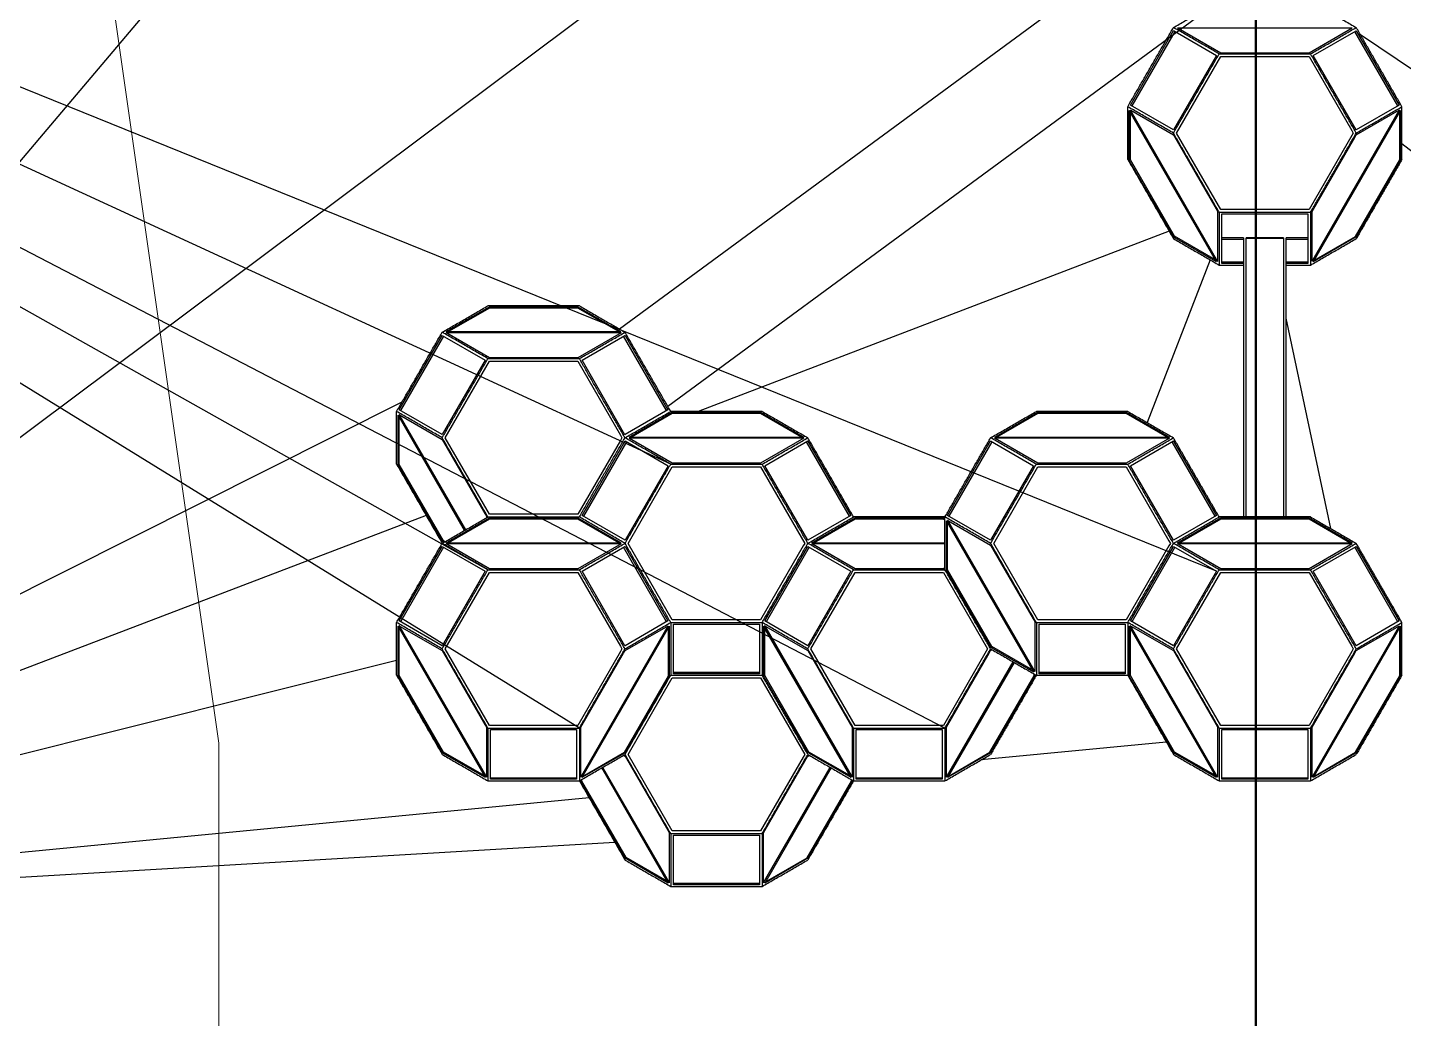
# Model space of a CAD drawing. Header units: millimetres. Extents: x 32551 to 59551, y -21458 to 15116.
# Drawn here: x 38353.2 to 38574.5, y 13620.9 to 13780.3 of the extents above; entities that cross this region are included whole.
import ezdxf

# ---------------------------------------------------------------- set-up
doc = ezdxf.new("R2010")
doc.units = ezdxf.units.MM
for name, color, linetype, lineweight, true_color in [('1ST', 141, 'Continuous', 50, 0x7debff), ('3RD', 141, 'Continuous', 25, 0x7debff), ('4TH DETAILS', 120, 'Continuous', 15, 0x39ffb0)]:
    doc.layers.add(name, color=color, linetype=linetype, lineweight=lineweight, true_color=true_color)
doc.layers.add('GLOW-CYAN', color=141, linetype='Continuous', lineweight=100, true_color=0x7debff, transparency=0.8)
doc.layers.add('LAYOUT', color=141, linetype='Continuous', lineweight=50, true_color=0x7debff, plot=False)

msp = doc.modelspace()

# ---------------------------------------------------------------- linework, layer by layer
at = {"layer": '1ST', "color": 120, "true_color": 0x39ffb0}
msp.add_circle((38531.7, 13769.252), 529.701, dxfattribs=at)
at = {"layer": '3RD', "ltscale": 10}
for p, q in [((38441.941, 13667.623), (38127.34, 13861.609)), ((38456.638, 13710.049), (38127.34, 13861.609)), ((38427.244, 13693.079), (38127.34, 13861.609)), ((38544.383, 13692.826), (38127.34, 13861.609)), ((38500.729, 13667.623), (38127.34, 13861.609)), ((38408.244, 13825.26), (38249.515, 13637.674)), ((38482.507, 13811.985), (38249.515, 13637.674)), ((38530.592, 13792.167), (38448.407, 13731.772)), ((38544.819, 13784.495), (38456.169, 13719.347)), ((38530.559, 13767.776), (38537.471, 13779.748)), ((38537.686, 13779.624), (38530.774, 13767.652)), ((38537.471, 13779.748), (38544.383, 13775.757)), ((38538.204, 13780.111), (38538.112, 13780.164)), ((38566.224, 13780.164), (38538.112, 13780.164)), ((38545.064, 13776.151), (38538.204, 13780.111)), ((38566.224, 13780.164), (38559.272, 13776.151)), ((38559.946, 13775.754), (38566.858, 13779.744)), ((38573.555, 13767.648), (38566.643, 13779.62)), ((38566.858, 13779.744), (38566.865, 13779.732)), ((38566.865, 13779.732), (38573.77, 13767.772)), ((38567.525, 13779.108), (38685.437, 13699.806)), ((38544.383, 13775.757), (38537.471, 13763.786)), ((38537.96, 13763.282), (38545.064, 13775.586)), ((38559.272, 13776.151), (38545.064, 13776.151)), ((38545.064, 13775.586), (38559.272, 13775.586)), ((38559.272, 13775.586), (38566.132, 13763.705)), ((38566.858, 13763.782), (38559.946, 13775.754)), ((38530.367, 13758.898), (38530.367, 13766.913)), ((38544.412, 13742.586), (38530.367, 13766.913)), ((38530.511, 13767.018), (38530.611, 13766.96)), ((38530.511, 13767.018), (38544.575, 13742.658)), ((38530.551, 13759.004), (38530.551, 13766.595)), ((38537.471, 13763.786), (38530.559, 13767.776)), ((38530.611, 13766.96), (38537.471, 13762.999)), ((38559.761, 13742.666), (38573.818, 13767.014)), ((38573.969, 13766.913), (38559.924, 13742.586)), ((38573.77, 13767.772), (38566.865, 13763.786)), ((38566.865, 13762.999), (38573.818, 13767.014)), ((38573.859, 13758.961), (38573.859, 13766.722)), ((38573.969, 13766.913), (38573.969, 13758.898)), ((38566.132, 13763.705), (38566.376, 13763.282)), ((38566.865, 13763.786), (38566.858, 13763.782)), ((38537.471, 13762.999), (38544.331, 13751.118)), ((38545.064, 13750.977), (38537.96, 13763.282)), ((38566.376, 13763.282), (38559.272, 13750.977)), ((38559.761, 13750.695), (38566.621, 13762.576)), ((38566.621, 13762.576), (38566.865, 13762.999)), ((38574.213, 13761.621), (38677.529, 13681.222)), ((38530.551, 13759.004), (38530.367, 13758.898)), ((38537.471, 13746.593), (38530.367, 13758.898)), ((38537.655, 13746.699), (38530.551, 13759.004)), ((38566.755, 13746.657), (38573.859, 13758.961)), ((38573.969, 13758.898), (38567.109, 13747.016)), ((38573.859, 13758.961), (38573.969, 13758.898)), ((38544.331, 13751.118), (38544.575, 13750.695)), ((38544.575, 13750.695), (38544.575, 13742.658)), ((38559.272, 13750.977), (38545.064, 13750.977)), ((38559.761, 13742.666), (38559.761, 13750.695)), ((38545.256, 13750.302), (38559.08, 13750.302)), ((38545.256, 13742.32), (38545.256, 13750.302)), ((38559.08, 13750.302), (38559.08, 13742.32)), ((38536.793, 13747.485), (38461.054, 13718.534)), ((38537.655, 13746.699), (38537.471, 13746.593)), ((38537.715, 13746.452), (38537.471, 13746.593)), ((38544.228, 13742.904), (38537.655, 13746.699)), ((38544.412, 13742.586), (38537.715, 13746.452)), ((38548.731, 13746.437), (38545.256, 13746.437)), ((38548.731, 13746.185), (38545.256, 13746.185)), ((38548.731, 13746.437), (38548.731, 13701.564)), ((38555.168, 13746.437), (38549.168, 13746.437)), ((38549.168, 13701.564), (38549.168, 13746.437)), ((38555.168, 13746.315), (38549.168, 13746.315)), ((38555.168, 13746.437), (38555.168, 13701.564)), ((38559.08, 13746.437), (38555.605, 13746.437)), ((38555.605, 13701.564), (38555.605, 13746.437)), ((38559.08, 13746.185), (38555.605, 13746.185)), ((38566.865, 13746.593), (38559.924, 13742.586)), ((38560.034, 13742.777), (38566.755, 13746.657)), ((38566.755, 13746.657), (38566.865, 13746.593)), ((38567.109, 13747.016), (38566.865, 13746.593)), ((38543.387, 13742.895), (38533.243, 13716.733)), ((38545.256, 13742.569), (38548.731, 13742.569)), ((38548.731, 13742.32), (38545.256, 13742.32)), ((38555.605, 13742.569), (38559.08, 13742.569)), ((38559.08, 13742.32), (38555.605, 13742.32)), ((38420.547, 13731.356), (38427.488, 13735.364)), ((38427.488, 13735.152), (38420.915, 13731.356)), ((38427.488, 13735.152), (38427.488, 13735.364)), ((38427.488, 13735.364), (38441.697, 13735.364)), ((38441.697, 13735.152), (38427.488, 13735.152)), ((38441.697, 13735.152), (38441.697, 13735.364)), ((38441.697, 13735.364), (38448.556, 13731.403)), ((38448.27, 13731.356), (38441.697, 13735.152)), ((38562.772, 13699.684), (38555.605, 13733.545)), ((38412.984, 13718.786), (38419.896, 13730.758)), ((38420.111, 13730.634), (38413.199, 13718.662)), ((38419.896, 13730.758), (38426.807, 13726.768)), ((38420.629, 13731.121), (38420.536, 13731.175)), ((38448.649, 13731.175), (38420.536, 13731.175)), ((38420.547, 13731.356), (38448.638, 13731.356)), ((38427.488, 13727.161), (38420.629, 13731.121)), ((38448.649, 13731.175), (38441.697, 13727.161)), ((38442.371, 13726.764), (38449.283, 13730.754)), ((38448.556, 13731.403), (38448.638, 13731.356)), ((38455.979, 13718.658), (38449.068, 13730.63)), ((38449.283, 13730.754), (38449.289, 13730.743)), ((38449.289, 13730.743), (38456.195, 13718.783)), ((38426.807, 13726.768), (38419.896, 13714.796)), ((38420.384, 13714.292), (38427.488, 13726.596)), ((38441.697, 13727.161), (38427.488, 13727.161)), ((38427.488, 13726.596), (38441.697, 13726.596)), ((38441.697, 13726.596), (38448.556, 13714.715)), ((38449.283, 13714.792), (38442.371, 13726.764)), ((38249.515, 13637.674), (38413.439, 13720.08)), ((38412.791, 13709.908), (38412.791, 13717.923)), ((38423.488, 13699.395), (38412.791, 13717.923)), ((38412.936, 13718.028), (38413.036, 13717.97)), ((38412.936, 13718.028), (38423.642, 13699.484)), ((38412.975, 13710.014), (38412.975, 13717.605)), ((38419.896, 13714.796), (38412.984, 13718.786)), ((38413.036, 13717.97), (38419.896, 13714.01)), ((38456.195, 13718.783), (38449.289, 13714.796)), ((38449.941, 13714.386), (38456.882, 13718.393)), ((38456.882, 13718.181), (38450.308, 13714.386)), ((38456.882, 13718.181), (38456.882, 13718.393)), ((38456.882, 13718.393), (38471.09, 13718.393)), ((38471.09, 13718.181), (38456.882, 13718.181)), ((38471.09, 13718.181), (38471.09, 13718.393)), ((38471.09, 13718.393), (38477.95, 13714.433)), ((38477.664, 13714.386), (38471.09, 13718.181)), ((38508.729, 13714.386), (38515.67, 13718.393)), ((38515.67, 13718.181), (38509.096, 13714.386)), ((38515.67, 13718.181), (38515.67, 13718.393)), ((38515.67, 13718.393), (38529.878, 13718.393)), ((38529.878, 13718.181), (38515.67, 13718.181)), ((38529.878, 13718.181), (38529.878, 13718.393)), ((38529.878, 13718.393), (38536.738, 13714.433)), ((38536.452, 13714.386), (38529.878, 13718.181)), ((38419.896, 13714.01), (38426.755, 13702.128)), ((38427.488, 13701.987), (38420.384, 13714.292)), ((38448.556, 13713.868), (38441.697, 13701.987)), ((38442.378, 13701.816), (38449.289, 13713.788)), ((38449.505, 13713.663), (38442.593, 13701.692)), ((38448.556, 13714.715), (38448.801, 13714.292)), ((38448.801, 13714.292), (38448.556, 13713.868)), ((38449.289, 13714.796), (38449.283, 13714.792)), ((38449.289, 13713.788), (38456.201, 13709.797)), ((38450.022, 13714.151), (38449.93, 13714.204)), ((38478.043, 13714.204), (38449.93, 13714.204)), ((38449.941, 13714.386), (38478.032, 13714.386)), ((38456.882, 13710.19), (38450.022, 13714.151)), ((38478.043, 13714.204), (38471.09, 13710.19)), ((38471.765, 13709.793), (38478.677, 13713.784)), ((38477.95, 13714.433), (38478.032, 13714.386)), ((38485.373, 13701.688), (38478.461, 13713.659)), ((38478.677, 13713.784), (38478.683, 13713.772)), ((38478.683, 13713.772), (38485.588, 13701.812)), ((38501.165, 13701.816), (38508.077, 13713.788)), ((38508.292, 13713.663), (38501.38, 13701.692)), ((38508.077, 13713.788), (38514.989, 13709.797)), ((38508.81, 13714.151), (38508.718, 13714.204)), ((38536.83, 13714.204), (38508.718, 13714.204)), ((38508.729, 13714.386), (38536.819, 13714.386)), ((38515.67, 13710.19), (38508.81, 13714.151)), ((38536.83, 13714.204), (38529.878, 13710.19)), ((38530.552, 13709.793), (38537.464, 13713.784)), ((38536.738, 13714.433), (38536.819, 13714.386)), ((38544.161, 13701.688), (38537.249, 13713.659)), ((38537.464, 13713.784), (38537.471, 13713.772)), ((38537.471, 13713.772), (38544.376, 13701.812)), ((38412.975, 13710.014), (38412.791, 13709.908)), ((38419.896, 13697.603), (38412.791, 13709.908)), ((38420.079, 13697.709), (38412.975, 13710.014)), ((38456.201, 13709.797), (38449.289, 13697.825)), ((38449.778, 13697.321), (38456.882, 13709.626)), ((38471.09, 13710.19), (38456.882, 13710.19)), ((38456.882, 13709.626), (38471.09, 13709.626)), ((38471.09, 13709.626), (38478.194, 13697.321)), ((38478.677, 13697.821), (38471.765, 13709.793)), ((38514.989, 13709.797), (38508.077, 13697.825)), ((38508.566, 13697.321), (38515.67, 13709.626)), ((38529.878, 13710.19), (38515.67, 13710.19)), ((38515.67, 13709.626), (38529.878, 13709.626)), ((38529.878, 13709.626), (38536.738, 13697.744)), ((38537.464, 13697.821), (38530.552, 13709.793)), ((38417.303, 13701.811), (38249.515, 13637.674)), ((38426.755, 13702.128), (38427, 13701.705)), ((38427, 13701.705), (38427, 13701.423)), ((38441.697, 13701.987), (38427.488, 13701.987)), ((38449.289, 13697.825), (38442.378, 13701.816)), ((38485.588, 13701.812), (38478.683, 13697.825)), ((38508.077, 13697.825), (38501.165, 13701.816)), ((38544.376, 13701.812), (38537.471, 13697.825)), ((38420.547, 13697.415), (38427.488, 13701.423)), ((38427.488, 13701.211), (38420.915, 13697.415)), ((38427.488, 13701.211), (38427.488, 13701.423)), ((38427.488, 13701.423), (38441.697, 13701.423)), ((38441.697, 13701.211), (38427.488, 13701.211)), ((38441.697, 13701.211), (38441.697, 13701.423)), ((38441.697, 13701.423), (38448.556, 13697.462)), ((38448.27, 13697.415), (38441.697, 13701.211)), ((38479.335, 13697.415), (38486.276, 13701.423)), ((38486.276, 13701.211), (38479.702, 13697.415)), ((38486.276, 13701.211), (38486.276, 13701.423)), ((38486.276, 13701.423), (38500.484, 13701.423)), ((38500.484, 13701.211), (38486.276, 13701.211)), ((38500.484, 13701.211), (38500.484, 13701.423)), ((38500.484, 13701.423), (38500.729, 13701.282)), ((38500.729, 13701.07), (38500.484, 13701.211)), ((38500.973, 13692.937), (38500.973, 13700.952)), ((38515.018, 13676.625), (38500.973, 13700.952)), ((38501.117, 13701.057), (38501.217, 13700.999)), ((38501.117, 13701.057), (38515.181, 13676.698)), ((38501.157, 13693.044), (38501.157, 13700.634)), ((38501.217, 13700.999), (38508.077, 13697.039)), ((38538.123, 13697.415), (38545.064, 13701.423)), ((38545.064, 13701.211), (38538.49, 13697.415)), ((38545.064, 13701.211), (38545.064, 13701.423)), ((38545.064, 13701.423), (38559.272, 13701.423)), ((38559.272, 13701.211), (38545.064, 13701.211)), ((38559.272, 13701.211), (38559.272, 13701.423)), ((38559.272, 13701.423), (38566.132, 13697.462)), ((38565.846, 13697.415), (38559.272, 13701.211)), ((38420.079, 13697.709), (38419.896, 13697.603)), ((38420.14, 13697.462), (38419.896, 13697.603)), ((38420.324, 13697.568), (38420.079, 13697.709)), ((38420.547, 13697.415), (38448.638, 13697.415)), ((38448.556, 13697.462), (38448.638, 13697.415)), ((38456.882, 13685.017), (38449.778, 13697.321)), ((38478.194, 13697.321), (38477.95, 13696.898)), ((38478.683, 13697.825), (38478.677, 13697.821)), ((38479.335, 13697.415), (38500.729, 13697.415)), ((38515.67, 13685.017), (38508.566, 13697.321)), ((38536.738, 13697.744), (38536.982, 13697.321)), ((38536.982, 13697.321), (38536.738, 13696.898)), ((38537.471, 13697.825), (38537.464, 13697.821)), ((38538.123, 13697.415), (38566.213, 13697.415)), ((38566.132, 13697.462), (38566.213, 13697.415)), ((38412.984, 13684.845), (38419.896, 13696.817)), ((38420.111, 13696.693), (38413.199, 13684.721)), ((38419.896, 13696.817), (38426.807, 13692.826)), ((38420.629, 13697.18), (38420.536, 13697.233)), ((38448.649, 13697.233), (38420.536, 13697.233)), ((38427.488, 13693.22), (38420.629, 13697.18)), ((38448.649, 13697.233), (38441.697, 13693.22)), ((38442.371, 13692.823), (38449.283, 13696.813)), ((38455.979, 13684.717), (38449.068, 13696.689)), ((38449.283, 13696.813), (38449.289, 13696.802)), ((38449.289, 13696.802), (38456.195, 13684.841)), ((38477.95, 13696.898), (38471.09, 13685.017)), ((38471.771, 13684.845), (38478.683, 13696.817)), ((38478.898, 13696.693), (38471.987, 13684.721)), ((38478.683, 13696.817), (38485.595, 13692.826)), ((38479.416, 13697.18), (38479.324, 13697.233)), ((38500.729, 13697.233), (38479.324, 13697.233)), ((38486.276, 13693.22), (38479.416, 13697.18)), ((38508.077, 13697.039), (38514.937, 13685.158)), ((38536.738, 13696.898), (38529.878, 13685.017)), ((38530.559, 13684.845), (38537.471, 13696.817)), ((38537.686, 13696.693), (38530.774, 13684.721)), ((38537.471, 13696.817), (38544.383, 13692.826)), ((38538.204, 13697.18), (38538.112, 13697.233)), ((38566.224, 13697.233), (38538.112, 13697.233)), ((38545.064, 13693.22), (38538.204, 13697.18)), ((38566.224, 13697.233), (38559.272, 13693.22)), ((38559.946, 13692.823), (38566.858, 13696.813)), ((38573.555, 13684.717), (38566.643, 13696.689)), ((38566.858, 13696.813), (38566.865, 13696.802)), ((38566.865, 13696.802), (38573.77, 13684.841)), ((38441.697, 13693.22), (38427.488, 13693.22)), ((38500.484, 13693.22), (38486.276, 13693.22)), ((38500.729, 13693.361), (38500.484, 13693.22)), ((38501.157, 13693.044), (38500.973, 13692.937)), ((38508.077, 13680.633), (38500.973, 13692.937)), ((38508.261, 13680.739), (38501.157, 13693.044)), ((38559.272, 13693.22), (38545.064, 13693.22)), ((38426.807, 13692.826), (38419.896, 13680.855)), ((38420.384, 13680.351), (38427.488, 13692.655)), ((38427.488, 13692.655), (38441.697, 13692.655)), ((38441.697, 13692.655), (38448.556, 13680.774)), ((38449.283, 13680.851), (38442.371, 13692.823)), ((38485.595, 13692.826), (38478.683, 13680.855)), ((38479.172, 13680.351), (38486.276, 13692.655)), ((38486.276, 13692.655), (38500.484, 13692.655)), ((38500.484, 13692.655), (38507.588, 13680.351)), ((38544.383, 13692.826), (38537.471, 13680.855)), ((38537.96, 13680.351), (38545.064, 13692.655)), ((38545.064, 13692.655), (38559.272, 13692.655)), ((38559.272, 13692.655), (38566.132, 13680.774)), ((38566.858, 13680.851), (38559.946, 13692.823)), ((38412.936, 13684.087), (38413.036, 13684.029)), ((38412.936, 13684.087), (38427, 13659.727)), ((38419.896, 13680.855), (38412.984, 13684.845)), ((38413.036, 13684.029), (38419.896, 13680.068)), ((38442.185, 13659.735), (38456.243, 13684.083)), ((38456.195, 13684.841), (38449.289, 13680.855)), ((38449.289, 13680.068), (38456.243, 13684.083)), ((38471.09, 13685.017), (38456.882, 13685.017)), ((38457.074, 13684.341), (38470.898, 13684.341)), ((38457.074, 13676.36), (38457.074, 13684.341)), ((38470.898, 13684.341), (38470.898, 13676.36)), ((38471.723, 13684.087), (38471.824, 13684.029)), ((38471.723, 13684.087), (38485.787, 13659.727)), ((38478.683, 13680.855), (38471.771, 13684.845)), ((38471.824, 13684.029), (38478.683, 13680.068)), ((38514.937, 13685.158), (38515.181, 13684.734)), ((38515.181, 13684.734), (38515.181, 13676.698)), ((38529.878, 13685.017), (38515.67, 13685.017)), ((38515.862, 13684.341), (38529.686, 13684.341)), ((38515.862, 13676.36), (38515.862, 13684.341)), ((38529.686, 13684.341), (38529.686, 13676.36)), ((38530.511, 13684.087), (38530.611, 13684.029)), ((38530.511, 13684.087), (38544.575, 13659.727)), ((38537.471, 13680.855), (38530.559, 13684.845)), ((38530.611, 13684.029), (38537.471, 13680.068)), ((38559.761, 13659.735), (38573.818, 13684.083)), ((38573.77, 13684.841), (38566.865, 13680.855)), ((38566.865, 13680.068), (38573.818, 13684.083)), ((38412.791, 13675.967), (38412.791, 13683.982)), ((38426.837, 13659.655), (38412.791, 13683.982)), ((38412.975, 13676.073), (38412.975, 13683.664)), ((38456.393, 13683.982), (38442.348, 13659.655)), ((38456.283, 13676.031), (38456.283, 13683.791)), ((38456.393, 13683.982), (38456.393, 13675.967)), ((38471.579, 13675.967), (38471.579, 13683.982)), ((38485.624, 13659.655), (38471.579, 13683.982)), ((38471.763, 13676.073), (38471.763, 13683.664)), ((38530.367, 13675.967), (38530.367, 13683.982)), ((38544.412, 13659.655), (38530.367, 13683.982)), ((38530.551, 13676.073), (38530.551, 13683.664)), ((38573.969, 13683.982), (38559.924, 13659.655)), ((38573.859, 13676.031), (38573.859, 13683.791)), ((38573.969, 13683.982), (38573.969, 13675.967)), ((38419.896, 13680.068), (38426.755, 13668.187)), ((38427.488, 13668.046), (38420.384, 13680.351)), ((38448.556, 13679.927), (38441.697, 13668.046)), ((38442.185, 13667.764), (38449.045, 13679.645)), ((38448.556, 13680.774), (38448.801, 13680.351)), ((38448.801, 13680.351), (38448.556, 13679.927)), ((38449.045, 13679.645), (38449.289, 13680.068)), ((38449.289, 13680.855), (38449.283, 13680.851)), ((38478.683, 13680.068), (38485.543, 13668.187)), ((38486.276, 13668.046), (38479.172, 13680.351)), ((38507.588, 13680.351), (38500.484, 13668.046)), ((38500.973, 13667.764), (38507.833, 13679.645)), ((38507.833, 13679.645), (38508.077, 13680.068)), ((38508.261, 13680.739), (38508.077, 13680.633)), ((38508.322, 13680.492), (38508.077, 13680.633)), ((38508.077, 13680.068), (38508.322, 13680.21)), ((38514.835, 13676.943), (38508.261, 13680.739)), ((38515.018, 13676.625), (38508.322, 13680.492)), ((38537.471, 13680.068), (38544.331, 13668.187)), ((38545.064, 13668.046), (38537.96, 13680.351)), ((38566.132, 13679.927), (38559.272, 13668.046)), ((38559.761, 13667.764), (38566.621, 13679.645)), ((38566.132, 13680.774), (38566.376, 13680.351)), ((38566.376, 13680.351), (38566.132, 13679.927)), ((38566.621, 13679.645), (38566.865, 13680.068)), ((38566.865, 13680.855), (38566.858, 13680.851)), ((38412.547, 13678.51), (38249.515, 13637.674)), ((38500.973, 13659.735), (38511.676, 13678.273)), ((38511.833, 13678.182), (38501.136, 13659.655)), ((38412.975, 13676.073), (38412.791, 13675.967)), ((38419.896, 13663.662), (38412.791, 13675.967)), ((38420.079, 13663.768), (38412.975, 13676.073)), ((38449.179, 13663.726), (38456.283, 13676.031)), ((38456.393, 13675.967), (38449.534, 13664.085)), ((38449.778, 13663.38), (38456.882, 13675.685)), ((38456.283, 13676.031), (38456.393, 13675.967)), ((38456.882, 13675.685), (38471.09, 13675.685)), ((38457.074, 13676.608), (38470.898, 13676.608)), ((38470.898, 13676.36), (38457.074, 13676.36)), ((38471.09, 13675.685), (38478.194, 13663.38)), ((38471.763, 13676.073), (38471.579, 13675.967)), ((38478.683, 13663.662), (38471.579, 13675.967)), ((38478.867, 13663.768), (38471.763, 13676.073)), ((38507.967, 13663.726), (38515.071, 13676.031)), ((38515.181, 13675.967), (38508.322, 13664.085)), ((38515.071, 13676.031), (38515.071, 13676.313)), ((38515.071, 13676.031), (38515.181, 13675.967)), ((38515.181, 13676.249), (38515.181, 13675.967)), ((38515.862, 13676.608), (38529.686, 13676.608)), ((38529.686, 13676.36), (38515.862, 13676.36)), ((38530.551, 13676.073), (38530.367, 13675.967)), ((38537.471, 13663.662), (38530.367, 13675.967)), ((38537.655, 13663.768), (38530.551, 13676.073)), ((38566.755, 13663.726), (38573.859, 13676.031)), ((38573.969, 13675.967), (38567.109, 13664.085)), ((38573.859, 13676.031), (38573.969, 13675.967)), ((38426.755, 13668.187), (38427, 13667.764)), ((38427, 13667.764), (38427, 13659.727)), ((38441.697, 13668.046), (38427.488, 13668.046)), ((38427.681, 13667.371), (38441.504, 13667.371)), ((38427.681, 13659.389), (38427.681, 13667.371)), ((38441.504, 13667.371), (38441.504, 13659.389)), ((38442.185, 13659.735), (38442.185, 13667.764)), ((38485.543, 13668.187), (38485.787, 13667.764)), ((38485.787, 13667.764), (38485.787, 13659.727)), ((38500.484, 13668.046), (38486.276, 13668.046)), ((38486.468, 13667.371), (38500.292, 13667.371)), ((38486.468, 13659.389), (38486.468, 13667.371)), ((38500.292, 13667.371), (38500.292, 13659.389)), ((38500.973, 13659.735), (38500.973, 13667.764)), ((38544.331, 13668.187), (38544.575, 13667.764)), ((38544.575, 13667.764), (38544.575, 13659.727)), ((38559.272, 13668.046), (38545.064, 13668.046)), ((38545.256, 13667.371), (38559.08, 13667.371)), ((38545.256, 13659.389), (38545.256, 13667.371)), ((38559.08, 13667.371), (38559.08, 13659.389)), ((38559.761, 13659.735), (38559.761, 13667.764)), ((38449.534, 13664.085), (38449.289, 13663.662)), ((38536.316, 13665.381), (38506.565, 13662.507)), ((38508.322, 13664.085), (38508.077, 13663.662)), ((38567.109, 13664.085), (38566.865, 13663.662)), ((38420.079, 13663.768), (38419.896, 13663.662)), ((38426.837, 13659.655), (38419.896, 13663.662)), ((38426.653, 13659.973), (38420.079, 13663.768)), ((38449.289, 13663.662), (38442.348, 13659.655)), ((38442.458, 13659.846), (38449.179, 13663.726)), ((38449.045, 13663.239), (38449.289, 13663.098)), ((38449.179, 13663.726), (38449.289, 13663.662)), ((38449.289, 13663.098), (38456.149, 13651.216)), ((38456.882, 13651.075), (38449.778, 13663.38)), ((38477.95, 13662.957), (38471.09, 13651.075)), ((38471.579, 13650.793), (38478.439, 13662.675)), ((38478.194, 13663.38), (38477.95, 13662.957)), ((38478.439, 13662.675), (38478.683, 13663.098)), ((38478.867, 13663.768), (38478.683, 13663.662)), ((38478.928, 13663.521), (38478.683, 13663.662)), ((38478.683, 13663.098), (38478.928, 13663.239)), ((38485.441, 13659.973), (38478.867, 13663.768)), ((38485.624, 13659.655), (38478.928, 13663.521)), ((38508.077, 13663.662), (38501.136, 13659.655)), ((38501.246, 13659.846), (38507.967, 13663.726)), ((38507.967, 13663.726), (38508.077, 13663.662)), ((38537.655, 13663.768), (38537.471, 13663.662)), ((38544.412, 13659.655), (38537.471, 13663.662)), ((38544.228, 13659.973), (38537.655, 13663.768)), ((38566.865, 13663.662), (38559.924, 13659.655)), ((38560.034, 13659.846), (38566.755, 13663.726)), ((38566.755, 13663.726), (38566.865, 13663.662)), ((38456.231, 13642.684), (38445.534, 13661.212)), ((38445.687, 13661.3), (38456.393, 13642.757)), ((38471.579, 13642.764), (38482.282, 13661.302)), ((38482.439, 13661.212), (38471.742, 13642.684)), ((38427.681, 13659.638), (38441.504, 13659.638)), ((38441.504, 13659.389), (38427.681, 13659.389)), ((38442.185, 13658.996), (38442.185, 13659.278)), ((38442.369, 13659.102), (38442.185, 13658.996)), ((38449.289, 13646.692), (38442.185, 13658.996)), ((38442.369, 13659.102), (38442.369, 13659.385)), ((38449.473, 13646.798), (38442.369, 13659.102)), ((38478.573, 13646.755), (38485.677, 13659.06)), ((38485.787, 13658.996), (38478.928, 13647.115)), ((38485.677, 13659.06), (38485.677, 13659.342)), ((38485.677, 13659.06), (38485.787, 13658.996)), ((38485.787, 13659.278), (38485.787, 13658.996)), ((38486.468, 13659.638), (38500.292, 13659.638)), ((38500.292, 13659.389), (38486.468, 13659.389)), ((38545.256, 13659.638), (38559.08, 13659.638)), ((38559.08, 13659.389), (38545.256, 13659.389)), ((38443.512, 13656.416), (38249.515, 13637.674)), ((38456.149, 13651.216), (38456.393, 13650.793)), ((38471.09, 13651.075), (38456.882, 13651.075)), ((38249.515, 13637.674), (38447.64, 13649.266)), ((38456.393, 13650.793), (38456.393, 13642.757)), ((38457.074, 13650.4), (38470.898, 13650.4)), ((38457.074, 13642.419), (38457.074, 13650.4)), ((38470.898, 13650.4), (38470.898, 13642.419)), ((38471.579, 13642.764), (38471.579, 13650.793)), ((38449.473, 13646.798), (38449.289, 13646.692)), ((38456.231, 13642.684), (38449.289, 13646.692)), ((38456.047, 13643.002), (38449.473, 13646.798)), ((38478.683, 13646.692), (38471.742, 13642.684)), ((38471.852, 13642.875), (38478.573, 13646.755)), ((38478.573, 13646.755), (38478.683, 13646.692)), ((38478.928, 13647.115), (38478.683, 13646.692)), ((38457.074, 13642.667), (38470.898, 13642.667)), ((38470.898, 13642.419), (38457.074, 13642.419))]:
    msp.add_line(p, q, dxfattribs=at)
for points in [[(38537.471, 13780.252), (38544.819, 13784.495)], [(38559.516, 13784.495), (38566.865, 13780.252)], [(38530.123, 13767.524), (38537.471, 13780.252)], [(38544.819, 13776.009), (38537.471, 13780.252)], [(38559.516, 13776.009), (38566.865, 13780.252)], [(38574.213, 13767.524), (38566.865, 13780.252)], [(38537.471, 13763.282), (38544.819, 13776.009)], [(38544.819, 13776.009), (38559.516, 13776.009)], [(38566.865, 13763.282), (38559.516, 13776.009)], [(38530.123, 13759.039), (38530.123, 13767.524)], [(38537.471, 13763.282), (38530.123, 13767.524)], [(38566.865, 13763.282), (38574.213, 13767.524)], [(38574.213, 13759.039), (38574.213, 13767.524)], [(38544.819, 13750.554), (38537.471, 13763.282)], [(38559.516, 13750.554), (38566.865, 13763.282)], [(38530.123, 13759.039), (38537.471, 13746.311)], [(38574.213, 13759.039), (38566.865, 13746.311)], [(38544.819, 13750.554), (38559.516, 13750.554)], [(38544.819, 13750.554), (38544.819, 13742.068)], [(38559.516, 13750.554), (38559.516, 13742.068)], [(38537.471, 13746.311), (38544.819, 13742.068)], [(38559.516, 13742.068), (38566.865, 13746.311)], [(38544.819, 13742.068), (38548.731, 13742.068)], [(38555.605, 13742.068), (38559.516, 13742.068)], [(38419.896, 13731.262), (38427.244, 13735.505)], [(38441.941, 13735.505), (38427.244, 13735.505)], [(38441.941, 13735.505), (38449.289, 13731.262)], [(38412.547, 13718.534), (38419.896, 13731.262)], [(38427.244, 13727.02), (38419.896, 13731.262)], [(38441.941, 13727.02), (38449.289, 13731.262)], [(38456.638, 13718.534), (38449.289, 13731.262)], [(38419.896, 13714.292), (38427.244, 13727.02)], [(38427.244, 13727.02), (38441.941, 13727.02)], [(38449.289, 13714.292), (38441.941, 13727.02)], [(38412.547, 13710.049), (38412.547, 13718.534)], [(38419.896, 13714.292), (38412.547, 13718.534)], [(38449.289, 13714.292), (38456.638, 13718.534)], [(38471.335, 13718.534), (38456.638, 13718.534)], [(38471.335, 13718.534), (38478.683, 13714.292)], [(38508.077, 13714.292), (38515.426, 13718.534)], [(38530.123, 13718.534), (38515.426, 13718.534)], [(38530.123, 13718.534), (38537.471, 13714.292)], [(38427.244, 13701.564), (38419.896, 13714.292)], [(38441.941, 13701.564), (38449.289, 13714.292)], [(38456.638, 13710.049), (38449.289, 13714.292)], [(38471.335, 13710.049), (38478.683, 13714.292)], [(38486.032, 13701.564), (38478.683, 13714.292)], [(38500.729, 13701.564), (38508.077, 13714.292)], [(38515.426, 13710.049), (38508.077, 13714.292)], [(38530.123, 13710.049), (38537.471, 13714.292)], [(38544.819, 13701.564), (38537.471, 13714.292)], [(38412.547, 13710.049), (38419.896, 13697.321)], [(38449.289, 13697.321), (38456.638, 13710.049)], [(38456.638, 13710.049), (38471.335, 13710.049)], [(38478.683, 13697.321), (38471.335, 13710.049)], [(38508.077, 13697.321), (38515.426, 13710.049)], [(38515.426, 13710.049), (38530.123, 13710.049)], [(38537.471, 13697.321), (38530.123, 13710.049)], [(38419.896, 13697.321), (38427.244, 13701.564)], [(38427.244, 13701.564), (38441.941, 13701.564)], [(38449.289, 13697.321), (38441.941, 13701.564)], [(38478.683, 13697.321), (38486.032, 13701.564)], [(38500.729, 13701.564), (38486.032, 13701.564)], [(38500.729, 13693.079), (38500.729, 13701.564)], [(38508.077, 13697.321), (38500.729, 13701.564)], [(38537.471, 13697.321), (38544.819, 13701.564)], [(38559.516, 13701.564), (38544.819, 13701.564)], [(38559.516, 13701.564), (38566.865, 13697.321)], [(38412.547, 13684.593), (38419.896, 13697.321)], [(38427.244, 13693.079), (38419.896, 13697.321)], [(38441.941, 13693.079), (38449.289, 13697.321)], [(38456.638, 13684.593), (38449.289, 13697.321)], [(38471.335, 13684.593), (38478.683, 13697.321)], [(38486.032, 13693.079), (38478.683, 13697.321)], [(38515.426, 13684.593), (38508.077, 13697.321)], [(38530.123, 13684.593), (38537.471, 13697.321)], [(38544.819, 13693.079), (38537.471, 13697.321)], [(38559.516, 13693.079), (38566.865, 13697.321)], [(38574.213, 13684.593), (38566.865, 13697.321)], [(38419.896, 13680.351), (38427.244, 13693.079)], [(38427.244, 13693.079), (38441.941, 13693.079)], [(38449.289, 13680.351), (38441.941, 13693.079)], [(38478.683, 13680.351), (38486.032, 13693.079)], [(38486.032, 13693.079), (38500.729, 13693.079)], [(38508.077, 13680.351), (38500.729, 13693.079)], [(38537.471, 13680.351), (38544.819, 13693.079)], [(38544.819, 13693.079), (38559.516, 13693.079)], [(38566.865, 13680.351), (38559.516, 13693.079)], [(38412.547, 13676.108), (38412.547, 13684.593)], [(38419.896, 13680.351), (38412.547, 13684.593)], [(38449.289, 13680.351), (38456.638, 13684.593)], [(38456.638, 13684.593), (38471.335, 13684.593)], [(38456.638, 13684.593), (38456.638, 13676.108)], [(38478.683, 13680.351), (38471.335, 13684.593)], [(38471.335, 13684.593), (38471.335, 13676.108)], [(38515.426, 13684.593), (38530.123, 13684.593)], [(38515.426, 13684.593), (38515.426, 13676.108)], [(38530.123, 13684.593), (38530.123, 13676.108)], [(38537.471, 13680.351), (38530.123, 13684.593)], [(38566.865, 13680.351), (38574.213, 13684.593)], [(38574.213, 13676.108), (38574.213, 13684.593)], [(38427.244, 13667.623), (38419.896, 13680.351)], [(38441.941, 13667.623), (38449.289, 13680.351)], [(38486.032, 13667.623), (38478.683, 13680.351)], [(38500.729, 13667.623), (38508.077, 13680.351)], [(38508.077, 13680.351), (38515.426, 13676.108)], [(38544.819, 13667.623), (38537.471, 13680.351)], [(38559.516, 13667.623), (38566.865, 13680.351)], [(38412.547, 13676.108), (38419.896, 13663.38)], [(38449.289, 13663.38), (38456.638, 13676.108)], [(38456.638, 13676.108), (38471.335, 13676.108)], [(38478.683, 13663.38), (38471.335, 13676.108)], [(38515.426, 13676.108), (38508.077, 13663.38)], [(38515.426, 13676.108), (38530.123, 13676.108)], [(38530.123, 13676.108), (38537.471, 13663.38)], [(38574.213, 13676.108), (38566.865, 13663.38)], [(38427.244, 13667.623), (38441.941, 13667.623)], [(38427.244, 13667.623), (38427.244, 13659.137)], [(38441.941, 13667.623), (38441.941, 13659.137)], [(38486.032, 13667.623), (38500.729, 13667.623)], [(38486.032, 13667.623), (38486.032, 13659.137)], [(38500.729, 13667.623), (38500.729, 13659.137)], [(38544.819, 13667.623), (38559.516, 13667.623)], [(38544.819, 13667.623), (38544.819, 13659.137)], [(38559.516, 13667.623), (38559.516, 13659.137)], [(38419.896, 13663.38), (38427.244, 13659.137)], [(38441.941, 13659.137), (38449.289, 13663.38)], [(38456.638, 13650.652), (38449.289, 13663.38)], [(38471.335, 13650.652), (38478.683, 13663.38)], [(38478.683, 13663.38), (38486.032, 13659.137)], [(38500.729, 13659.137), (38508.077, 13663.38)], [(38537.471, 13663.38), (38544.819, 13659.137)], [(38559.516, 13659.137), (38566.865, 13663.38)], [(38427.244, 13659.137), (38441.941, 13659.137)], [(38441.941, 13659.137), (38449.289, 13646.409)], [(38486.032, 13659.137), (38478.683, 13646.409)], [(38486.032, 13659.137), (38500.729, 13659.137)], [(38544.819, 13659.137), (38559.516, 13659.137)], [(38456.638, 13650.652), (38471.335, 13650.652)], [(38456.638, 13650.652), (38456.638, 13642.167)], [(38471.335, 13650.652), (38471.335, 13642.167)], [(38449.289, 13646.409), (38456.638, 13642.167)], [(38471.335, 13642.167), (38478.683, 13646.409)], [(38456.638, 13642.167), (38471.335, 13642.167)]]:
    msp.add_open_spline(points, degree=1, dxfattribs=at)
at = {"layer": '4TH DETAILS'}
msp.add_lwpolyline([(38362.599, 13814.932), (38383.987, 13665.219), (38383.987, 13545.992), (38431.678, 13379.075), (38431.678, 13236.002), (38360.142, 13092.93), (38336.296, 13069.085), (38264.76, 12973.703), (38217.069, 12926.013), (38097.843, 12759.095), (38050.152, 12687.559), (37953.368, 12568.332)], dxfattribs=at)
at = {"layer": 'GLOW-CYAN'}
msp.add_circle((38531.7, 13769.252), 529.701, dxfattribs=at)
at = {"layer": 'LAYOUT'}
msp.add_lwpolyline([(38550.723, 6115.853), (38550.723, 15115.853)], dxfattribs=at)

doc.saveas('drawing.dxf')
